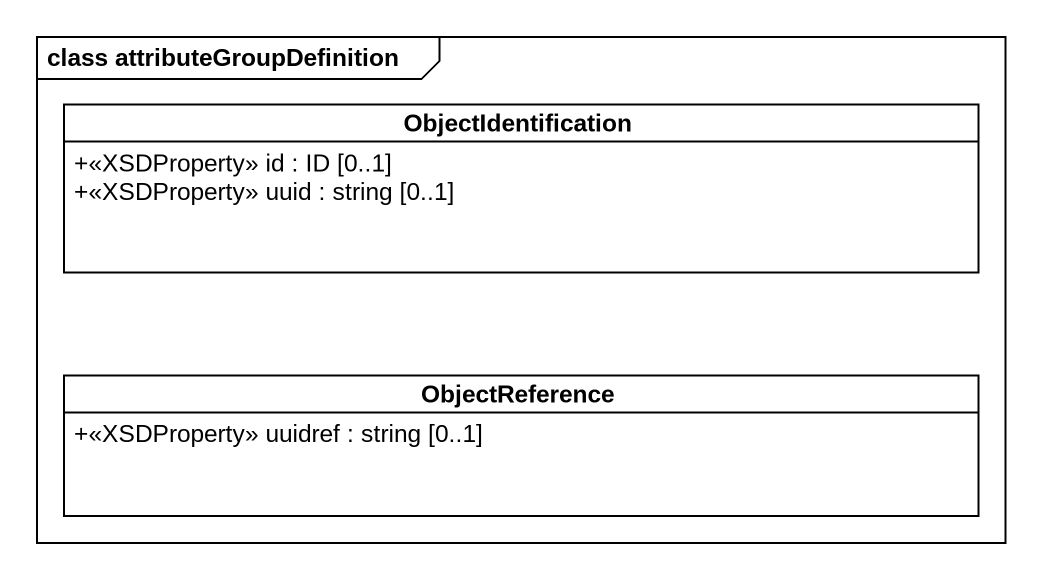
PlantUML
@startuml
mainframe class attributeGroupDefinition
hide circle
hide empty members
skinparam classAttributeIconSize 0
class ObjectIdentification {
  +<<XSDProperty>> id : ID [0..1]
  +<<XSDProperty>> uuid : string [0..1]
}
class ObjectReference {
  +<<XSDProperty>> uuidref : string [0..1]
}
@enduml
